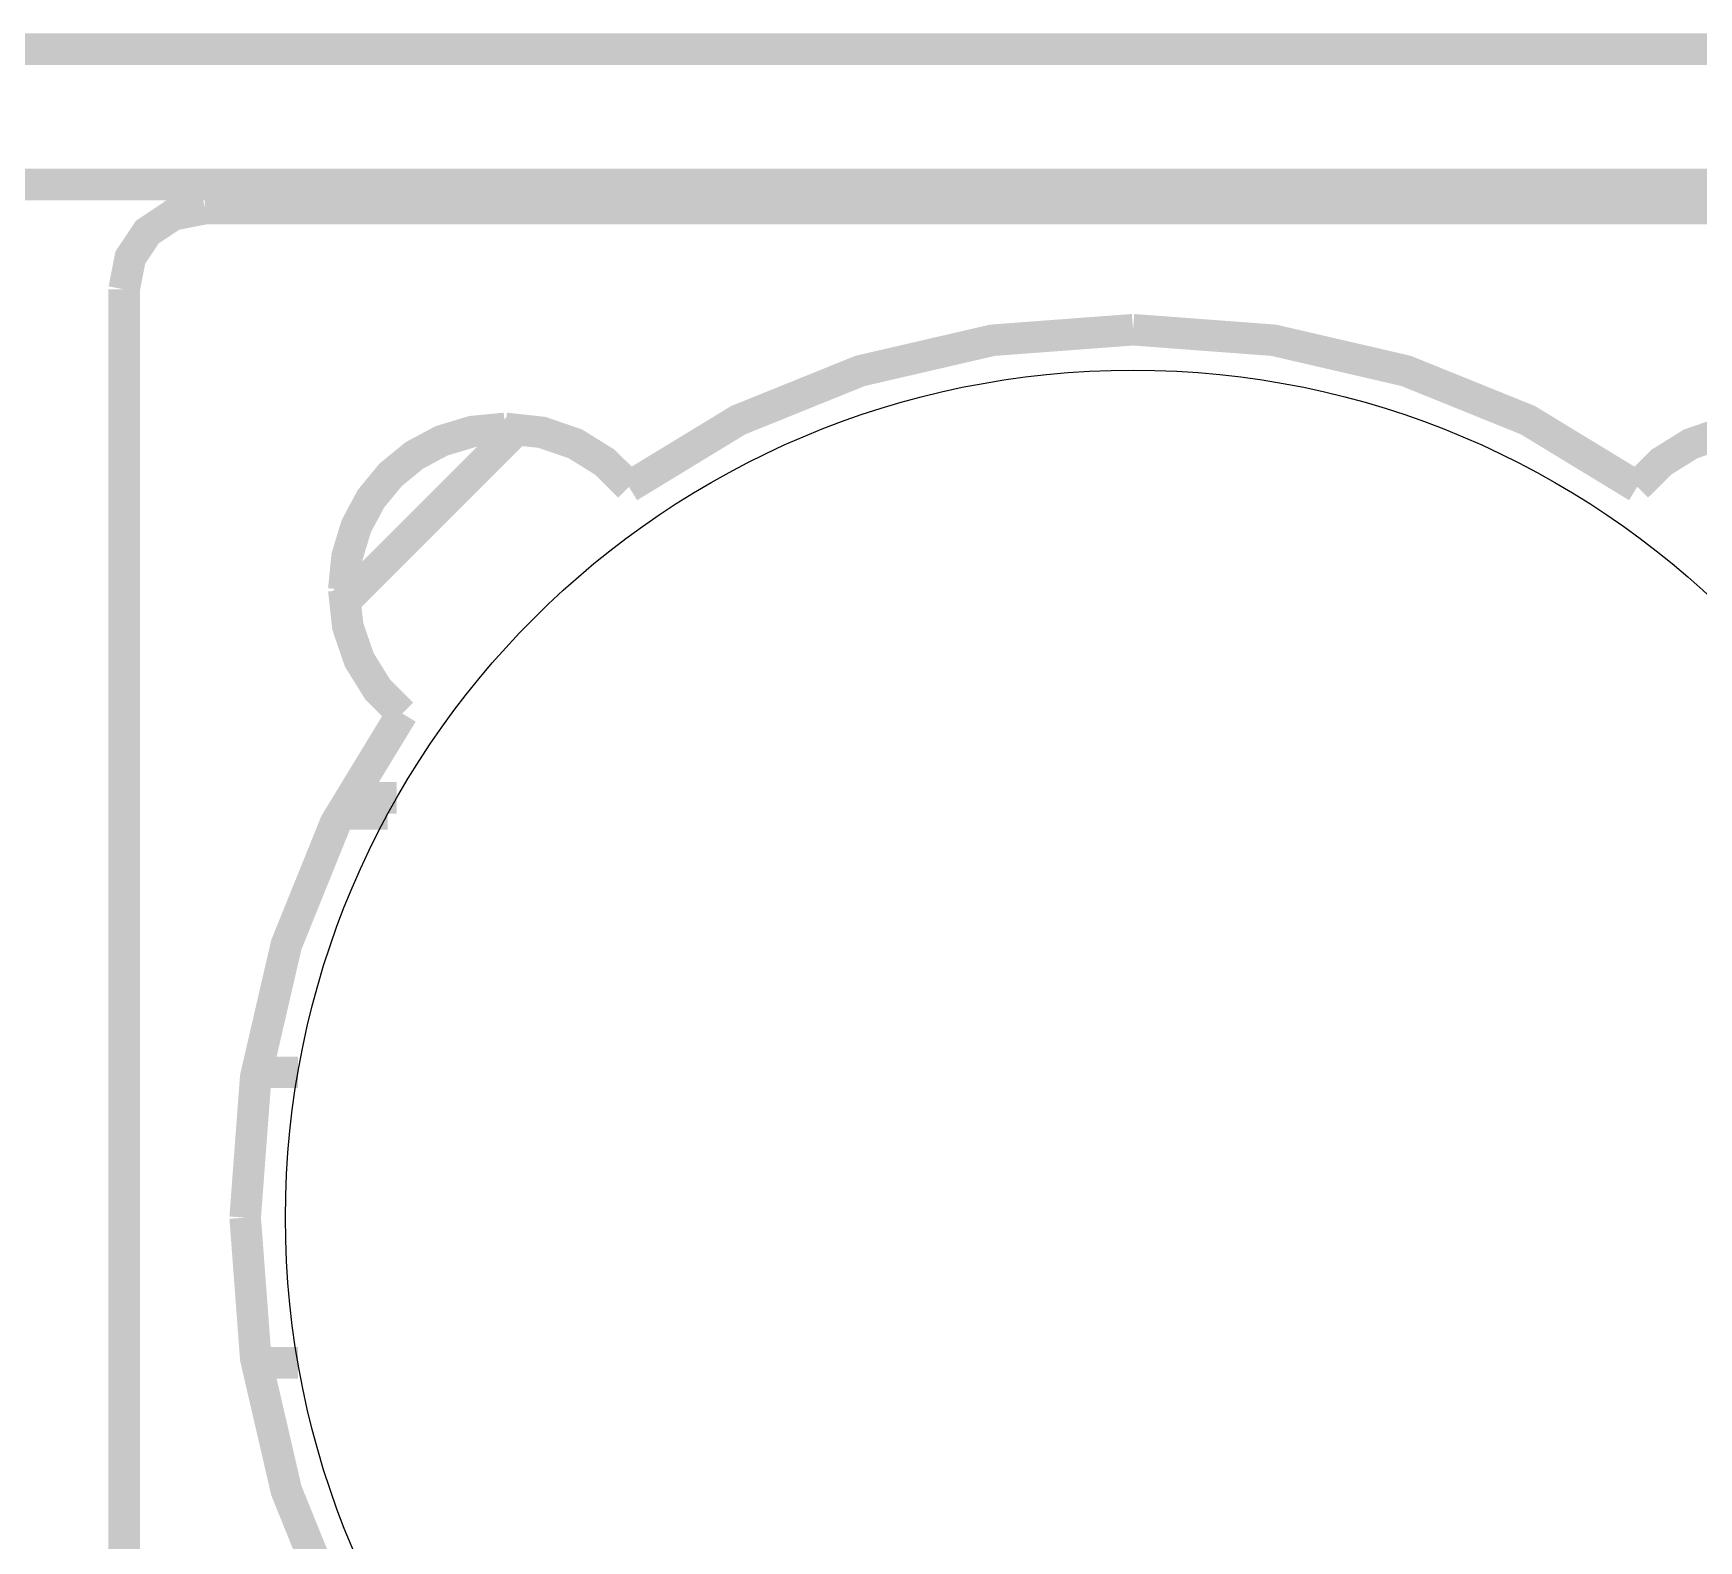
# Model space of a CAD drawing. Header units: inches. Extents: x 15 to 148, y 10 to 111.
# Drawn here: x 136.05 to 136.788, y 105.188 to 105.856 of the extents above; entities that cross this region are included whole.
import ezdxf

# ---------------------------------------------------------------- set-up
doc = ezdxf.new("R2010")
doc.units = ezdxf.units.IN
doc.header["$MEASUREMENT"] = 0
doc.layers.add('BLK_12AWG', color=7, linetype='Continuous')

# ---------------------------------------------------------------- blocks, each defined once
blk = doc.blocks.new('CBA2Board')
at = {"const_width": 0.008}
for points in [[(154.67507, 100.92115), (162.53105, 100.92115), (162.53105, 105.05501), (154.67507, 105.05501), (154.67507, 100.92115)], [(154.67507, 100.92115), (162.53105, 100.92115), (162.53105, 105.05501), (154.67507, 105.05501), (154.67507, 100.92115)], [(154.67507, 100.92115), (162.53105, 100.92115), (162.53105, 105.05501), (154.67507, 105.05501), (154.67507, 100.92115)], [(156.7889, 105.02068), (155.35583, 105.02068)], [(156.7889, 105.02068), (155.35583, 105.02068)], [(156.7889, 105.02068), (155.35583, 105.02068)], [(156.04166, 104.99407), (156.04324, 105.00213), (156.04758, 105.00862), (156.05407, 105.01296), (156.06213, 105.01454)], [(156.04166, 104.99407), (156.04324, 105.00213), (156.04758, 105.00862), (156.05407, 105.01296), (156.06213, 105.01454)], [(156.04166, 104.99407), (156.04324, 105.00213), (156.04758, 105.00862), (156.05407, 105.01296), (156.06213, 105.01454)], [(156.06213, 105.01454), (156.533, 105.01454)], [(156.06213, 105.01454), (156.533, 105.01454)], [(156.06213, 105.01454), (156.533, 105.01454)], [(156.04166, 104.5232), (156.04166, 104.99407)], [(156.04166, 104.5232), (156.04166, 104.99407)], [(156.04166, 104.5232), (156.04166, 104.99407)], [(156.16969, 104.944), (156.19743, 104.96089), (156.22835, 104.97339), (156.26191, 104.98116), (156.29756, 104.98383)], [(156.16969, 104.944), (156.19743, 104.96089), (156.22835, 104.97339), (156.26191, 104.98116), (156.29756, 104.98383)], [(156.16969, 104.944), (156.19743, 104.96089), (156.22835, 104.97339), (156.26191, 104.98116), (156.29756, 104.98383)], [(156.42544, 104.944), (156.3977, 104.96089), (156.36678, 104.97339), (156.33322, 104.98116), (156.29756, 104.98383)], [(156.42544, 104.944), (156.3977, 104.96089), (156.36678, 104.97339), (156.33322, 104.98116), (156.29756, 104.98383)], [(156.42544, 104.944), (156.3977, 104.96089), (156.36678, 104.97339), (156.33322, 104.98116), (156.29756, 104.98383)], [(156.09738, 104.91787), (156.0982, 104.92625), (156.10054, 104.93399), (156.10426, 104.94095), (156.10922, 104.94698), (156.11525, 104.95194), (156.12221, 104.95566), (156.12995, 104.958), (156.13833, 104.95882)], [(156.09738, 104.91787), (156.0982, 104.92625), (156.10054, 104.93399), (156.10426, 104.94095), (156.10922, 104.94698), (156.11525, 104.95194), (156.12221, 104.95566), (156.12995, 104.958), (156.13833, 104.95882)], [(156.09738, 104.91787), (156.0982, 104.92625), (156.10054, 104.93399), (156.10426, 104.94095), (156.10922, 104.94698), (156.11525, 104.95194), (156.12221, 104.95566), (156.12995, 104.958), (156.13833, 104.95882)], [(156.14141, 104.9587), (156.0975, 104.91479)], [(156.14141, 104.9587), (156.0975, 104.91479)], [(156.14141, 104.9587), (156.0975, 104.91479)], [(156.16978, 104.94408), (156.16357, 104.95025), (156.15611, 104.95489), (156.14763, 104.9578), (156.13833, 104.95882)], [(156.16978, 104.94408), (156.16357, 104.95025), (156.15611, 104.95489), (156.14763, 104.9578), (156.13833, 104.95882)], [(156.16978, 104.94408), (156.16357, 104.95025), (156.15611, 104.95489), (156.14763, 104.9578), (156.13833, 104.95882)], [(156.42535, 104.94408), (156.43156, 104.95025), (156.43902, 104.95489), (156.4475, 104.9578), (156.4568, 104.95882)], [(156.42535, 104.94408), (156.43156, 104.95025), (156.43902, 104.95489), (156.4475, 104.9578), (156.4568, 104.95882)], [(156.42535, 104.94408), (156.43156, 104.95025), (156.43902, 104.95489), (156.4475, 104.9578), (156.4568, 104.95882)], [(156.09738, 104.91787), (156.0984, 104.90857), (156.10131, 104.90009), (156.10595, 104.89263), (156.11212, 104.88642)], [(156.09738, 104.91787), (156.0984, 104.90857), (156.10131, 104.90009), (156.10595, 104.89263), (156.11212, 104.88642)], [(156.09738, 104.91787), (156.0984, 104.90857), (156.10131, 104.90009), (156.10595, 104.89263), (156.11212, 104.88642)], [(156.07237, 104.75863), (156.07504, 104.79429), (156.08281, 104.82785), (156.09531, 104.85877), (156.1122, 104.88651)], [(156.07237, 104.75863), (156.07504, 104.79429), (156.08281, 104.82785), (156.09531, 104.85877), (156.1122, 104.88651)], [(156.07237, 104.75863), (156.07504, 104.79429), (156.08281, 104.82785), (156.09531, 104.85877), (156.1122, 104.88651)], [(156.09912, 104.86509), (156.11082, 104.86509)], [(156.09912, 104.86509), (156.11082, 104.86509)], [(156.09912, 104.86509), (156.11082, 104.86509)], [(156.09698, 104.861), (156.10854, 104.861)], [(156.09698, 104.861), (156.10854, 104.861)], [(156.09698, 104.861), (156.10854, 104.861)], [(156.0754, 104.79549), (156.08579, 104.79549)], [(156.0754, 104.79549), (156.08579, 104.79549)], [(156.0754, 104.79549), (156.08579, 104.79549)], [(156.07237, 104.75863), (156.07504, 104.72298), (156.08281, 104.68942), (156.09531, 104.6585), (156.1122, 104.63076)], [(156.07237, 104.75863), (156.07504, 104.72298), (156.08281, 104.68942), (156.09531, 104.6585), (156.1122, 104.63076)], [(156.07237, 104.75863), (156.07504, 104.72298), (156.08281, 104.68942), (156.09531, 104.6585), (156.1122, 104.63076)], [(156.08579, 104.72178), (156.0754, 104.72178)], [(156.08579, 104.72178), (156.0754, 104.72178)], [(156.08579, 104.72178), (156.0754, 104.72178)]]:
    blk.add_lwpolyline(points, dxfattribs=at)
blk.add_circle((156.29756, 104.75863), 0.21496)
blk.add_circle((156.29756, 104.75863), 0.21496)
blk.add_circle((156.29756, 104.75863), 0.21496)

msp = doc.modelspace()

# ---------------------------------------------------------------- block references
at = {"layer": 'BLK_12AWG', "xscale": 1.74680064, "yscale": 1.74680064, "zscale": 1.74680064}
msp.add_blockref('CBA2Board', (-136.48305, -77.66133), dxfattribs=at)

doc.saveas('drawing.dxf')
